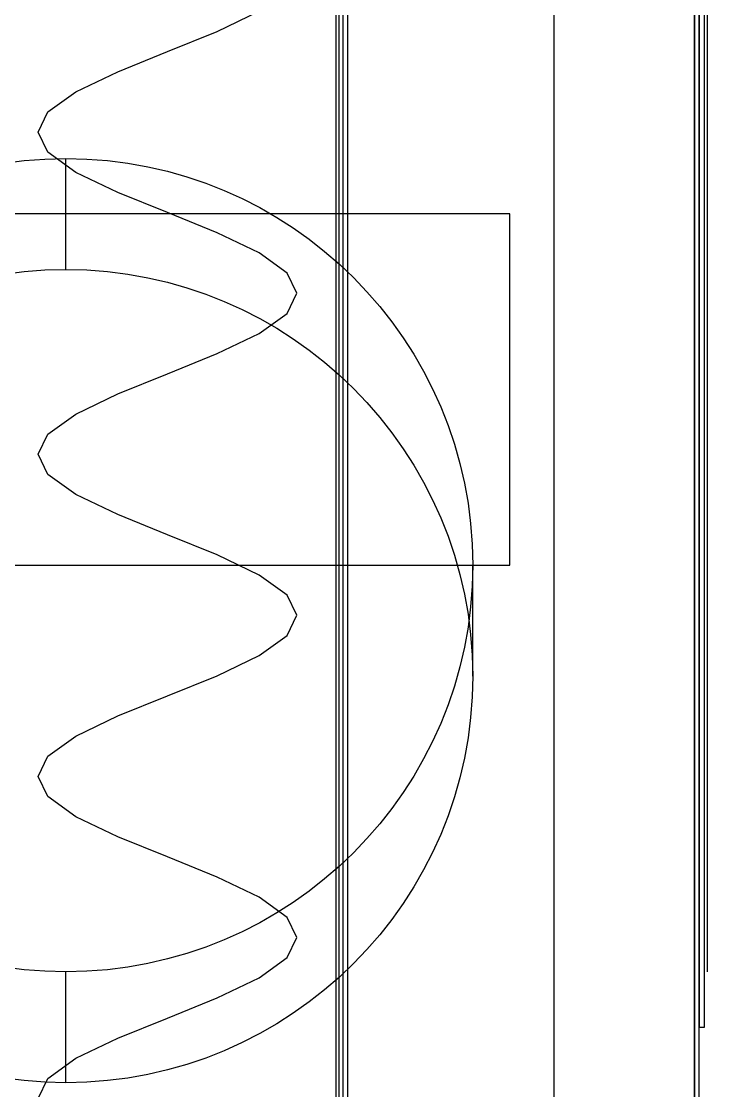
# Model space of a CAD drawing. Header units: metres. Extents: x -4 to 954, y -25 to 874.
# Drawn here: x 768 to 953.5, y 297.9 to 587.1 of the extents above; entities that cross this region are included whole.
import ezdxf

# ---------------------------------------------------------------- set-up
doc = ezdxf.new("R2010")
doc.units = ezdxf.units.M
for name, color, linetype in [('01_CHASIS_PTR_SOLDADO', 4, 'Continuous'), ('02_FORRO_EXTERIOR_LAMINA', 8, 'Continuous'), ('07_CHAROLAS_Y_CANALES', 5, 'Continuous'), ('08_RESORTES_HELICOIDALES', 1, 'Continuous'), ('09_CONDENSADOR_Y_VENTILADOR', 3, 'Continuous')]:
    doc.layers.add(name, color=color, linetype=linetype)

msp = doc.modelspace()

# ---------------------------------------------------------------- linework, layer by layer
at = {"layer": '01_CHASIS_PTR_SOLDADO'}
for p, q in [((911.9, 811.9), (911.9, 38.1)), ((911.9, 811.9, 38.1), (911.9, 38.1, 38.1)), ((911.9, 811.9, 434.6), (911.9, 38.1, 434.6)), ((911.9, 811.9, 460), (911.9, 38.1, 460)), ((911.9, 811.9, 1791.9), (911.9, 38.1, 1791.9)), ((911.9, 811.9, 1830), (911.9, 38.1, 1830)), ((950, 38.1), (950, 811.9)), ((950, 38.1, 38.1), (950, 811.9)), ((950, 38.1, 434.6), (950, 811.9, 434.6)), ((950, 38.1, 460), (950, 811.9, 434.6)), ((950, 38.1, 1791.9), (950, 811.9, 1791.9)), ((950, 38.1, 1830), (950, 811.9, 1791.9))]:
    msp.add_line(p, q, dxfattribs=at)
at = {"layer": '02_FORRO_EXTERIOR_LAMINA'}
for p, q in [((950, 850), (950, 0)), ((950, 850, 1830), (950, 0, 1830)), ((951.2, 0), (951.2, 850)), ((951.2, 0, 1830), (951.2, 850)), ((951.2, 745, 70), (951.2, 315, 70)), ((951.2, 745, 395), (951.2, 315, 395)), ((952.7, 315, 70), (952.7, 745, 70)), ((952.7, 315, 395), (952.7, 745, 70)), ((953.5, 330, 85), (953.5, 730, 85)), ((953.5, 330, 90.5), (953.5, 730, 90.5)), ((953.5, 330, 103.5), (953.5, 730, 103.5)), ((953.5, 330, 109), (953.5, 730, 109)), ((953.5, 330, 122), (953.5, 730, 122)), ((953.5, 330, 127.5), (953.5, 730, 127.5)), ((953.5, 330, 140.5), (953.5, 730, 140.5)), ((953.5, 330, 146), (953.5, 730, 146)), ((953.5, 330, 159), (953.5, 730, 159)), ((953.5, 330, 164.5), (953.5, 730, 164.5)), ((953.5, 330, 177.5), (953.5, 730, 177.5)), ((953.5, 330, 183), (953.5, 730, 183)), ((953.5, 330, 196), (953.5, 730, 196)), ((953.5, 330, 201.5), (953.5, 730, 201.5)), ((953.5, 330, 214.5), (953.5, 730, 214.5)), ((953.5, 330, 220), (953.5, 730, 220)), ((953.5, 330, 233), (953.5, 730, 233)), ((953.5, 330, 238.5), (953.5, 730, 238.5)), ((953.5, 330, 251.5), (953.5, 730, 251.5)), ((953.5, 330, 257), (953.5, 730, 257)), ((953.5, 330, 270), (953.5, 730, 270)), ((953.5, 330, 275.5), (953.5, 730, 275.5)), ((953.5, 330, 288.5), (953.5, 730, 288.5)), ((953.5, 330, 294), (953.5, 730, 294)), ((953.5, 330, 307), (953.5, 730, 307)), ((953.5, 330, 312.5), (953.5, 730, 312.5)), ((953.5, 330, 325.5), (953.5, 730, 325.5)), ((953.5, 330, 331), (953.5, 730, 331)), ((953.5, 330, 344), (953.5, 730, 344)), ((953.5, 330, 349.5), (953.5, 730, 349.5)), ((953.5, 330, 362.5), (953.5, 730, 362.5)), ((953.5, 330, 368), (953.5, 730, 368)), ((951.2, 315, 70), (952.7, 315, 70)), ((951.2, 315, 395), (952.7, 315, 395)), ((951.2, 315, 70), (951.2, 315, 395)), ((952.7, 315, 70), (952.7, 315, 395))]:
    msp.add_line(p, q, dxfattribs=at)
at = {"layer": '07_CHAROLAS_Y_CANALES'}
for p, q in [((853, 800, 550), (853, 150, 550)), ((853, 800, 570), (853, 150, 570)), ((853, 800, 750), (853, 150, 750)), ((853, 800, 770), (853, 150, 770)), ((853, 800, 950), (853, 150, 950)), ((853, 800, 970), (853, 150, 970)), ((853, 800, 1150), (853, 150, 1150)), ((853, 800, 1170), (853, 150, 1170)), ((853, 800, 1350), (853, 150, 1350)), ((853, 800, 1370), (853, 150, 1370)), ((853, 800, 1550), (853, 150, 1550)), ((853, 800, 1570), (853, 150, 1570)), ((853.8, 800, 552), (853.8, 150, 552)), ((853.8, 800, 612), (853.8, 150, 612)), ((853.8, 800, 752), (853.8, 150, 752)), ((853.8, 800, 812), (853.8, 150, 812)), ((853.8, 800, 952), (853.8, 150, 952)), ((853.8, 800, 1012), (853.8, 150, 1012)), ((853.8, 800, 1152), (853.8, 150, 1152)), ((853.8, 800, 1212), (853.8, 150, 1212)), ((853.8, 800, 1352), (853.8, 150, 1352)), ((853.8, 800, 1412), (853.8, 150, 1412)), ((853.8, 800, 1552), (853.8, 150, 1552)), ((853.8, 800, 1612), (853.8, 150, 1612)), ((855, 150, 550), (855, 800, 550)), ((855, 150, 552), (855, 800, 550)), ((855, 150, 550), (855, 800, 550)), ((855, 150, 570), (855, 800, 550)), ((855, 150, 750), (855, 800, 750)), ((855, 150, 752), (855, 800, 750)), ((855, 150, 750), (855, 800, 750)), ((855, 150, 770), (855, 800, 750)), ((855, 150, 950), (855, 800, 950)), ((855, 150, 952), (855, 800, 950)), ((855, 150, 950), (855, 800, 950)), ((855, 150, 970), (855, 800, 950)), ((855, 150, 1150), (855, 800, 1150)), ((855, 150, 1152), (855, 800, 1150)), ((855, 150, 1150), (855, 800, 1150)), ((855, 150, 1170), (855, 800, 1150)), ((855, 150, 1350), (855, 800, 1350)), ((855, 150, 1352), (855, 800, 1350)), ((855, 150, 1350), (855, 800, 1350)), ((855, 150, 1370), (855, 800, 1350)), ((855, 150, 1550), (855, 800, 1550)), ((855, 150, 1552), (855, 800, 1550)), ((855, 150, 1550), (855, 800, 1550)), ((855, 150, 1570), (855, 800, 1550)), ((856.2, 150, 552), (856.2, 800, 552)), ((856.2, 150, 612), (856.2, 800, 552)), ((856.2, 150, 752), (856.2, 800, 752)), ((856.2, 150, 812), (856.2, 800, 752)), ((856.2, 150, 952), (856.2, 800, 952)), ((856.2, 150, 1012), (856.2, 800, 952)), ((856.2, 150, 1152), (856.2, 800, 1152)), ((856.2, 150, 1212), (856.2, 800, 1152)), ((856.2, 150, 1352), (856.2, 800, 1352)), ((856.2, 150, 1412), (856.2, 800, 1352)), ((856.2, 150, 1552), (856.2, 800, 1552)), ((856.2, 150, 1612), (856.2, 800, 1552))]:
    msp.add_line(p, q, dxfattribs=at)
at = {"layer": '08_RESORTES_HELICOIDALES'}
for p, q in [((820.89, 584.38, 562.66), (832.25, 589.82, 570.25)), ((820.89, 584.38, 762.66), (832.25, 589.82, 770.25)), ((820.89, 584.38, 962.66), (832.25, 589.82, 970.25)), ((820.89, 584.38, 1162.66), (832.25, 589.82, 1170.25)), ((820.89, 584.38, 1362.66), (832.25, 589.82, 1370.25)), ((820.89, 584.38, 1562.66), (832.25, 589.82, 1570.25)), ((807.5, 578.93, 560), (820.89, 584.38, 562.66)), ((807.5, 578.93, 760), (820.89, 584.38, 762.66)), ((807.5, 578.93, 960), (820.89, 584.38, 962.66)), ((807.5, 578.93, 1160), (820.89, 584.38, 1162.66)), ((807.5, 578.93, 1360), (820.89, 584.38, 1362.66)), ((807.5, 578.93, 1560), (820.89, 584.38, 1562.66)), ((794.11, 573.48, 562.66), (807.5, 578.93, 560)), ((794.11, 573.48, 762.66), (807.5, 578.93, 760)), ((794.11, 573.48, 962.66), (807.5, 578.93, 960)), ((794.11, 573.48, 1162.66), (807.5, 578.93, 1160)), ((794.11, 573.48, 1362.66), (807.5, 578.93, 1360)), ((794.11, 573.48, 1562.66), (807.5, 578.93, 1560)), ((782.75, 568.04, 570.25), (794.11, 573.48, 562.66)), ((782.75, 568.04, 770.25), (794.11, 573.48, 762.66)), ((782.75, 568.04, 970.25), (794.11, 573.48, 962.66)), ((782.75, 568.04, 1170.25), (794.11, 573.48, 1162.66)), ((782.75, 568.04, 1370.25), (794.11, 573.48, 1362.66)), ((782.75, 568.04, 1570.25), (794.11, 573.48, 1562.66)), ((775.16, 562.59, 581.61), (782.75, 568.04, 570.25)), ((775.16, 562.59, 781.61), (782.75, 568.04, 770.25)), ((775.16, 562.59, 981.61), (782.75, 568.04, 970.25)), ((775.16, 562.59, 1181.61), (782.75, 568.04, 1170.25)), ((775.16, 562.59, 1381.61), (782.75, 568.04, 1370.25)), ((775.16, 562.59, 1581.61), (782.75, 568.04, 1570.25)), ((772.5, 557.14, 595), (775.16, 562.59, 581.61)), ((772.5, 557.14, 795), (775.16, 562.59, 781.61)), ((772.5, 557.14, 995), (775.16, 562.59, 981.61)), ((772.5, 557.14, 1195), (775.16, 562.59, 1181.61)), ((772.5, 557.14, 1395), (775.16, 562.59, 1381.61)), ((772.5, 557.14, 1595), (775.16, 562.59, 1581.61)), ((775.16, 551.7, 608.39), (772.5, 557.14, 595)), ((775.16, 551.7, 808.39), (772.5, 557.14, 795)), ((775.16, 551.7, 1008.39), (772.5, 557.14, 995)), ((775.16, 551.7, 1208.39), (772.5, 557.14, 1195)), ((775.16, 551.7, 1408.39), (772.5, 557.14, 1395)), ((775.16, 551.7, 1608.39), (772.5, 557.14, 1595)), ((782.75, 546.25, 619.75), (775.16, 551.7, 608.39)), ((782.75, 546.25, 819.75), (775.16, 551.7, 808.39)), ((782.75, 546.25, 1019.75), (775.16, 551.7, 1008.39)), ((782.75, 546.25, 1219.75), (775.16, 551.7, 1208.39)), ((782.75, 546.25, 1419.75), (775.16, 551.7, 1408.39)), ((782.75, 546.25, 1619.75), (775.16, 551.7, 1608.39)), ((794.11, 540.8, 627.34), (782.75, 546.25, 619.75)), ((794.11, 540.8, 827.34), (782.75, 546.25, 819.75)), ((794.11, 540.8, 1027.34), (782.75, 546.25, 1019.75)), ((794.11, 540.8, 1227.34), (782.75, 546.25, 1219.75)), ((794.11, 540.8, 1427.34), (782.75, 546.25, 1419.75)), ((794.11, 540.8, 1627.34), (782.75, 546.25, 1619.75)), ((807.5, 535.36, 630), (794.11, 540.8, 627.34)), ((807.5, 535.36, 830), (794.11, 540.8, 827.34)), ((807.5, 535.36, 1030), (794.11, 540.8, 1027.34)), ((807.5, 535.36, 1230), (794.11, 540.8, 1227.34)), ((807.5, 535.36, 1430), (794.11, 540.8, 1427.34)), ((807.5, 535.36, 1630), (794.11, 540.8, 1627.34)), ((820.89, 529.91, 627.34), (807.5, 535.36, 630)), ((820.89, 529.91, 827.34), (807.5, 535.36, 830)), ((820.89, 529.91, 1027.34), (807.5, 535.36, 1030)), ((820.89, 529.91, 1227.34), (807.5, 535.36, 1230)), ((820.89, 529.91, 1427.34), (807.5, 535.36, 1430)), ((820.89, 529.91, 1627.34), (807.5, 535.36, 1630)), ((832.25, 524.46, 619.75), (820.89, 529.91, 627.34)), ((832.25, 524.46, 819.75), (820.89, 529.91, 827.34)), ((832.25, 524.46, 1019.75), (820.89, 529.91, 1027.34)), ((832.25, 524.46, 1219.75), (820.89, 529.91, 1227.34)), ((832.25, 524.46, 1419.75), (820.89, 529.91, 1427.34)), ((832.25, 524.46, 1619.75), (820.89, 529.91, 1627.34)), ((839.84, 519.02, 608.39), (832.25, 524.46, 619.75)), ((839.84, 519.02, 808.39), (832.25, 524.46, 819.75)), ((839.84, 519.02, 1008.39), (832.25, 524.46, 1019.75)), ((839.84, 519.02, 1208.39), (832.25, 524.46, 1219.75)), ((839.84, 519.02, 1408.39), (832.25, 524.46, 1419.75)), ((839.84, 519.02, 1608.39), (832.25, 524.46, 1619.75)), ((842.5, 513.57, 595), (839.84, 519.02, 608.39)), ((842.5, 513.57, 795), (839.84, 519.02, 808.39)), ((842.5, 513.57, 995), (839.84, 519.02, 1008.39)), ((842.5, 513.57, 1195), (839.84, 519.02, 1208.39)), ((842.5, 513.57, 1395), (839.84, 519.02, 1408.39)), ((842.5, 513.57, 1595), (839.84, 519.02, 1608.39)), ((839.84, 508.12, 581.61), (842.5, 513.57, 595)), ((839.84, 508.12, 781.61), (842.5, 513.57, 795)), ((839.84, 508.12, 981.61), (842.5, 513.57, 995)), ((839.84, 508.12, 1181.61), (842.5, 513.57, 1195)), ((839.84, 508.12, 1381.61), (842.5, 513.57, 1395)), ((839.84, 508.12, 1581.61), (842.5, 513.57, 1595)), ((832.25, 502.68, 570.25), (839.84, 508.12, 581.61)), ((832.25, 502.68, 770.25), (839.84, 508.12, 781.61)), ((832.25, 502.68, 970.25), (839.84, 508.12, 981.61)), ((832.25, 502.68, 1170.25), (839.84, 508.12, 1181.61)), ((832.25, 502.68, 1370.25), (839.84, 508.12, 1381.61)), ((832.25, 502.68, 1570.25), (839.84, 508.12, 1581.61)), ((820.89, 497.23, 562.66), (832.25, 502.68, 570.25)), ((820.89, 497.23, 762.66), (832.25, 502.68, 770.25)), ((820.89, 497.23, 962.66), (832.25, 502.68, 970.25)), ((820.89, 497.23, 1162.66), (832.25, 502.68, 1170.25)), ((820.89, 497.23, 1362.66), (832.25, 502.68, 1370.25)), ((820.89, 497.23, 1562.66), (832.25, 502.68, 1570.25)), ((807.5, 491.79, 560), (820.89, 497.23, 562.66)), ((807.5, 491.79, 760), (820.89, 497.23, 762.66)), ((807.5, 491.79, 960), (820.89, 497.23, 962.66)), ((807.5, 491.79, 1160), (820.89, 497.23, 1162.66)), ((807.5, 491.79, 1360), (820.89, 497.23, 1362.66)), ((807.5, 491.79, 1560), (820.89, 497.23, 1562.66)), ((794.11, 486.34, 562.66), (807.5, 491.79, 560)), ((794.11, 486.34, 762.66), (807.5, 491.79, 760)), ((794.11, 486.34, 962.66), (807.5, 491.79, 960)), ((794.11, 486.34, 1162.66), (807.5, 491.79, 1160)), ((794.11, 486.34, 1362.66), (807.5, 491.79, 1360)), ((794.11, 486.34, 1562.66), (807.5, 491.79, 1560)), ((782.75, 480.89, 570.25), (794.11, 486.34, 562.66)), ((782.75, 480.89, 770.25), (794.11, 486.34, 762.66)), ((782.75, 480.89, 970.25), (794.11, 486.34, 962.66)), ((782.75, 480.89, 1170.25), (794.11, 486.34, 1162.66)), ((782.75, 480.89, 1370.25), (794.11, 486.34, 1362.66)), ((782.75, 480.89, 1570.25), (794.11, 486.34, 1562.66)), ((775.16, 475.45, 581.61), (782.75, 480.89, 570.25)), ((775.16, 475.45, 781.61), (782.75, 480.89, 770.25)), ((775.16, 475.45, 981.61), (782.75, 480.89, 970.25)), ((775.16, 475.45, 1181.61), (782.75, 480.89, 1170.25)), ((775.16, 475.45, 1381.61), (782.75, 480.89, 1370.25)), ((775.16, 475.45, 1581.61), (782.75, 480.89, 1570.25)), ((772.5, 470, 595), (775.16, 475.45, 581.61)), ((772.5, 470, 795), (775.16, 475.45, 781.61)), ((772.5, 470, 995), (775.16, 475.45, 981.61)), ((772.5, 470, 1195), (775.16, 475.45, 1181.61)), ((772.5, 470, 1395), (775.16, 475.45, 1381.61)), ((772.5, 470, 1595), (775.16, 475.45, 1581.61)), ((775.16, 464.55, 608.39), (772.5, 470, 595)), ((775.16, 464.55, 808.39), (772.5, 470, 795)), ((775.16, 464.55, 1008.39), (772.5, 470, 995)), ((775.16, 464.55, 1208.39), (772.5, 470, 1195)), ((775.16, 464.55, 1408.39), (772.5, 470, 1395)), ((775.16, 464.55, 1608.39), (772.5, 470, 1595)), ((782.75, 459.11, 619.75), (775.16, 464.55, 608.39)), ((782.75, 459.11, 819.75), (775.16, 464.55, 808.39)), ((782.75, 459.11, 1019.75), (775.16, 464.55, 1008.39)), ((782.75, 459.11, 1219.75), (775.16, 464.55, 1208.39)), ((782.75, 459.11, 1419.75), (775.16, 464.55, 1408.39)), ((782.75, 459.11, 1619.75), (775.16, 464.55, 1608.39)), ((794.11, 453.66, 627.34), (782.75, 459.11, 619.75)), ((794.11, 453.66, 827.34), (782.75, 459.11, 819.75)), ((794.11, 453.66, 1027.34), (782.75, 459.11, 1019.75)), ((794.11, 453.66, 1227.34), (782.75, 459.11, 1219.75)), ((794.11, 453.66, 1427.34), (782.75, 459.11, 1419.75)), ((794.11, 453.66, 1627.34), (782.75, 459.11, 1619.75)), ((807.5, 448.21, 630), (794.11, 453.66, 627.34)), ((807.5, 448.21, 830), (794.11, 453.66, 827.34)), ((807.5, 448.21, 1030), (794.11, 453.66, 1027.34)), ((807.5, 448.21, 1230), (794.11, 453.66, 1227.34)), ((807.5, 448.21, 1430), (794.11, 453.66, 1427.34)), ((807.5, 448.21, 1630), (794.11, 453.66, 1627.34)), ((820.89, 442.77, 627.34), (807.5, 448.21, 630)), ((820.89, 442.77, 827.34), (807.5, 448.21, 830)), ((820.89, 442.77, 1027.34), (807.5, 448.21, 1030)), ((820.89, 442.77, 1227.34), (807.5, 448.21, 1230)), ((820.89, 442.77, 1427.34), (807.5, 448.21, 1430)), ((820.89, 442.77, 1627.34), (807.5, 448.21, 1630)), ((832.25, 437.32, 619.75), (820.89, 442.77, 627.34)), ((832.25, 437.32, 819.75), (820.89, 442.77, 827.34)), ((832.25, 437.32, 1019.75), (820.89, 442.77, 1027.34)), ((832.25, 437.32, 1219.75), (820.89, 442.77, 1227.34)), ((832.25, 437.32, 1419.75), (820.89, 442.77, 1427.34)), ((832.25, 437.32, 1619.75), (820.89, 442.77, 1627.34)), ((839.84, 431.88, 608.39), (832.25, 437.32, 619.75)), ((839.84, 431.88, 808.39), (832.25, 437.32, 819.75)), ((839.84, 431.88, 1008.39), (832.25, 437.32, 1019.75)), ((839.84, 431.88, 1208.39), (832.25, 437.32, 1219.75)), ((839.84, 431.88, 1408.39), (832.25, 437.32, 1419.75)), ((839.84, 431.88, 1608.39), (832.25, 437.32, 1619.75)), ((842.5, 426.43, 595), (839.84, 431.88, 608.39)), ((842.5, 426.43, 795), (839.84, 431.88, 808.39)), ((842.5, 426.43, 995), (839.84, 431.88, 1008.39)), ((842.5, 426.43, 1195), (839.84, 431.88, 1208.39)), ((842.5, 426.43, 1395), (839.84, 431.88, 1408.39)), ((842.5, 426.43, 1595), (839.84, 431.88, 1608.39)), ((839.84, 420.98, 581.61), (842.5, 426.43, 595)), ((839.84, 420.98, 781.61), (842.5, 426.43, 795)), ((839.84, 420.98, 981.61), (842.5, 426.43, 995)), ((839.84, 420.98, 1181.61), (842.5, 426.43, 1195)), ((839.84, 420.98, 1381.61), (842.5, 426.43, 1395)), ((839.84, 420.98, 1581.61), (842.5, 426.43, 1595)), ((832.25, 415.54, 570.25), (839.84, 420.98, 581.61)), ((832.25, 415.54, 770.25), (839.84, 420.98, 781.61)), ((832.25, 415.54, 970.25), (839.84, 420.98, 981.61)), ((832.25, 415.54, 1170.25), (839.84, 420.98, 1181.61)), ((832.25, 415.54, 1370.25), (839.84, 420.98, 1381.61)), ((832.25, 415.54, 1570.25), (839.84, 420.98, 1581.61)), ((820.89, 410.09, 562.66), (832.25, 415.54, 570.25)), ((820.89, 410.09, 762.66), (832.25, 415.54, 770.25)), ((820.89, 410.09, 962.66), (832.25, 415.54, 970.25)), ((820.89, 410.09, 1162.66), (832.25, 415.54, 1170.25)), ((820.89, 410.09, 1362.66), (832.25, 415.54, 1370.25)), ((820.89, 410.09, 1562.66), (832.25, 415.54, 1570.25)), ((807.5, 404.64, 560), (820.89, 410.09, 562.66)), ((807.5, 404.64, 760), (820.89, 410.09, 762.66)), ((807.5, 404.64, 960), (820.89, 410.09, 962.66)), ((807.5, 404.64, 1160), (820.89, 410.09, 1162.66)), ((807.5, 404.64, 1360), (820.89, 410.09, 1362.66)), ((807.5, 404.64, 1560), (820.89, 410.09, 1562.66)), ((794.11, 399.2, 562.66), (807.5, 404.64, 560)), ((794.11, 399.2, 762.66), (807.5, 404.64, 760)), ((794.11, 399.2, 962.66), (807.5, 404.64, 960)), ((794.11, 399.2, 1162.66), (807.5, 404.64, 1160)), ((794.11, 399.2, 1362.66), (807.5, 404.64, 1360)), ((794.11, 399.2, 1562.66), (807.5, 404.64, 1560)), ((782.75, 393.75, 570.25), (794.11, 399.2, 562.66)), ((782.75, 393.75, 770.25), (794.11, 399.2, 762.66)), ((782.75, 393.75, 970.25), (794.11, 399.2, 962.66)), ((782.75, 393.75, 1170.25), (794.11, 399.2, 1162.66)), ((782.75, 393.75, 1370.25), (794.11, 399.2, 1362.66)), ((782.75, 393.75, 1570.25), (794.11, 399.2, 1562.66)), ((775.16, 388.3, 581.61), (782.75, 393.75, 570.25)), ((775.16, 388.3, 781.61), (782.75, 393.75, 770.25)), ((775.16, 388.3, 981.61), (782.75, 393.75, 970.25)), ((775.16, 388.3, 1181.61), (782.75, 393.75, 1170.25)), ((775.16, 388.3, 1381.61), (782.75, 393.75, 1370.25)), ((775.16, 388.3, 1581.61), (782.75, 393.75, 1570.25)), ((772.5, 382.86, 595), (775.16, 388.3, 581.61)), ((772.5, 382.86, 795), (775.16, 388.3, 781.61)), ((772.5, 382.86, 995), (775.16, 388.3, 981.61)), ((772.5, 382.86, 1195), (775.16, 388.3, 1181.61)), ((772.5, 382.86, 1395), (775.16, 388.3, 1381.61)), ((772.5, 382.86, 1595), (775.16, 388.3, 1581.61)), ((775.16, 377.41, 608.39), (772.5, 382.86, 595)), ((775.16, 377.41, 808.39), (772.5, 382.86, 795)), ((775.16, 377.41, 1008.39), (772.5, 382.86, 995)), ((775.16, 377.41, 1208.39), (772.5, 382.86, 1195)), ((775.16, 377.41, 1408.39), (772.5, 382.86, 1395)), ((775.16, 377.41, 1608.39), (772.5, 382.86, 1595)), ((782.75, 371.96, 619.75), (775.16, 377.41, 608.39)), ((782.75, 371.96, 819.75), (775.16, 377.41, 808.39)), ((782.75, 371.96, 1019.75), (775.16, 377.41, 1008.39)), ((782.75, 371.96, 1219.75), (775.16, 377.41, 1208.39)), ((782.75, 371.96, 1419.75), (775.16, 377.41, 1408.39)), ((782.75, 371.96, 1619.75), (775.16, 377.41, 1608.39)), ((794.11, 366.52, 627.34), (782.75, 371.96, 619.75)), ((794.11, 366.52, 827.34), (782.75, 371.96, 819.75)), ((794.11, 366.52, 1027.34), (782.75, 371.96, 1019.75)), ((794.11, 366.52, 1227.34), (782.75, 371.96, 1219.75)), ((794.11, 366.52, 1427.34), (782.75, 371.96, 1419.75)), ((794.11, 366.52, 1627.34), (782.75, 371.96, 1619.75)), ((807.5, 361.07, 630), (794.11, 366.52, 627.34)), ((807.5, 361.07, 830), (794.11, 366.52, 827.34)), ((807.5, 361.07, 1030), (794.11, 366.52, 1027.34)), ((807.5, 361.07, 1230), (794.11, 366.52, 1227.34)), ((807.5, 361.07, 1430), (794.11, 366.52, 1427.34)), ((807.5, 361.07, 1630), (794.11, 366.52, 1627.34)), ((820.89, 355.62, 627.34), (807.5, 361.07, 630)), ((820.89, 355.62, 827.34), (807.5, 361.07, 830)), ((820.89, 355.62, 1027.34), (807.5, 361.07, 1030)), ((820.89, 355.62, 1227.34), (807.5, 361.07, 1230)), ((820.89, 355.62, 1427.34), (807.5, 361.07, 1430)), ((820.89, 355.62, 1627.34), (807.5, 361.07, 1630)), ((832.25, 350.18, 619.75), (820.89, 355.62, 627.34)), ((832.25, 350.18, 819.75), (820.89, 355.62, 827.34)), ((832.25, 350.18, 1019.75), (820.89, 355.62, 1027.34)), ((832.25, 350.18, 1219.75), (820.89, 355.62, 1227.34)), ((832.25, 350.18, 1419.75), (820.89, 355.62, 1427.34)), ((832.25, 350.18, 1619.75), (820.89, 355.62, 1627.34)), ((839.84, 344.73, 608.39), (832.25, 350.18, 619.75)), ((839.84, 344.73, 808.39), (832.25, 350.18, 819.75)), ((839.84, 344.73, 1008.39), (832.25, 350.18, 1019.75)), ((839.84, 344.73, 1208.39), (832.25, 350.18, 1219.75)), ((839.84, 344.73, 1408.39), (832.25, 350.18, 1419.75)), ((839.84, 344.73, 1608.39), (832.25, 350.18, 1619.75)), ((842.5, 339.29, 595), (839.84, 344.73, 608.39)), ((842.5, 339.29, 795), (839.84, 344.73, 808.39)), ((842.5, 339.29, 995), (839.84, 344.73, 1008.39)), ((842.5, 339.29, 1195), (839.84, 344.73, 1208.39)), ((842.5, 339.29, 1395), (839.84, 344.73, 1408.39)), ((842.5, 339.29, 1595), (839.84, 344.73, 1608.39)), ((839.84, 333.84, 581.61), (842.5, 339.29, 595)), ((839.84, 333.84, 781.61), (842.5, 339.29, 795)), ((839.84, 333.84, 981.61), (842.5, 339.29, 995)), ((839.84, 333.84, 1181.61), (842.5, 339.29, 1195)), ((839.84, 333.84, 1381.61), (842.5, 339.29, 1395)), ((839.84, 333.84, 1581.61), (842.5, 339.29, 1595)), ((832.25, 328.39, 570.25), (839.84, 333.84, 581.61)), ((832.25, 328.39, 770.25), (839.84, 333.84, 781.61)), ((832.25, 328.39, 970.25), (839.84, 333.84, 981.61)), ((832.25, 328.39, 1170.25), (839.84, 333.84, 1181.61)), ((832.25, 328.39, 1370.25), (839.84, 333.84, 1381.61)), ((832.25, 328.39, 1570.25), (839.84, 333.84, 1581.61)), ((820.89, 322.95, 562.66), (832.25, 328.39, 570.25)), ((820.89, 322.95, 762.66), (832.25, 328.39, 770.25)), ((820.89, 322.95, 962.66), (832.25, 328.39, 970.25)), ((820.89, 322.95, 1162.66), (832.25, 328.39, 1170.25)), ((820.89, 322.95, 1362.66), (832.25, 328.39, 1370.25)), ((820.89, 322.95, 1562.66), (832.25, 328.39, 1570.25)), ((807.5, 317.5, 560), (820.89, 322.95, 562.66)), ((807.5, 317.5, 760), (820.89, 322.95, 762.66)), ((807.5, 317.5, 960), (820.89, 322.95, 962.66)), ((807.5, 317.5, 1160), (820.89, 322.95, 1162.66)), ((807.5, 317.5, 1360), (820.89, 322.95, 1362.66)), ((807.5, 317.5, 1560), (820.89, 322.95, 1562.66)), ((794.11, 312.05, 562.66), (807.5, 317.5, 560)), ((794.11, 312.05, 762.66), (807.5, 317.5, 760)), ((794.11, 312.05, 962.66), (807.5, 317.5, 960)), ((794.11, 312.05, 1162.66), (807.5, 317.5, 1160)), ((794.11, 312.05, 1362.66), (807.5, 317.5, 1360)), ((794.11, 312.05, 1562.66), (807.5, 317.5, 1560)), ((782.75, 306.61, 570.25), (794.11, 312.05, 562.66)), ((782.75, 306.61, 770.25), (794.11, 312.05, 762.66)), ((782.75, 306.61, 970.25), (794.11, 312.05, 962.66)), ((782.75, 306.61, 1170.25), (794.11, 312.05, 1162.66)), ((782.75, 306.61, 1370.25), (794.11, 312.05, 1362.66)), ((782.75, 306.61, 1570.25), (794.11, 312.05, 1562.66)), ((775.16, 301.16, 581.61), (782.75, 306.61, 570.25)), ((775.16, 301.16, 781.61), (782.75, 306.61, 770.25)), ((775.16, 301.16, 981.61), (782.75, 306.61, 970.25)), ((775.16, 301.16, 1181.61), (782.75, 306.61, 1170.25)), ((775.16, 301.16, 1381.61), (782.75, 306.61, 1370.25)), ((775.16, 301.16, 1581.61), (782.75, 306.61, 1570.25)), ((772.5, 295.71, 595), (775.16, 301.16, 581.61)), ((772.5, 295.71, 795), (775.16, 301.16, 781.61)), ((772.5, 295.71, 995), (775.16, 301.16, 981.61)), ((772.5, 295.71, 1195), (775.16, 301.16, 1181.61)), ((772.5, 295.71, 1395), (775.16, 301.16, 1381.61)), ((772.5, 295.71, 1595), (775.16, 301.16, 1581.61))]:
    msp.add_line(p, q, dxfattribs=at)
at = {"layer": '09_CONDENSADOR_Y_VENTILADOR'}
for p, q in [((780, 520, 183.1), (780, 550, 183.1)), ((900, 535, 38.1), (660, 535, 38.1)), ((900, 535, 38.1), (660, 535, 328.1)), ((900, 440, 38.1), (900, 535, 38.1)), ((900, 440, 328.1), (900, 535, 38.1)), ((900, 535, 38.1), (900, 535, 38.1)), ((660, 440, 38.1), (900, 440, 38.1)), ((660, 440, 328.1), (900, 440, 328.1)), ((890, 410, 183.1), (890, 440, 183.1)), ((900, 440, 38.1), (900, 440, 328.1)), ((780, 300, 183.1), (780, 330, 183.1))]:
    msp.add_line(p, q, dxfattribs=at)
for centre in [(780, 440, 183.1), (780, 410, 183.1)]:
    msp.add_circle(centre, 110, dxfattribs=at)

doc.saveas('drawing.dxf')
